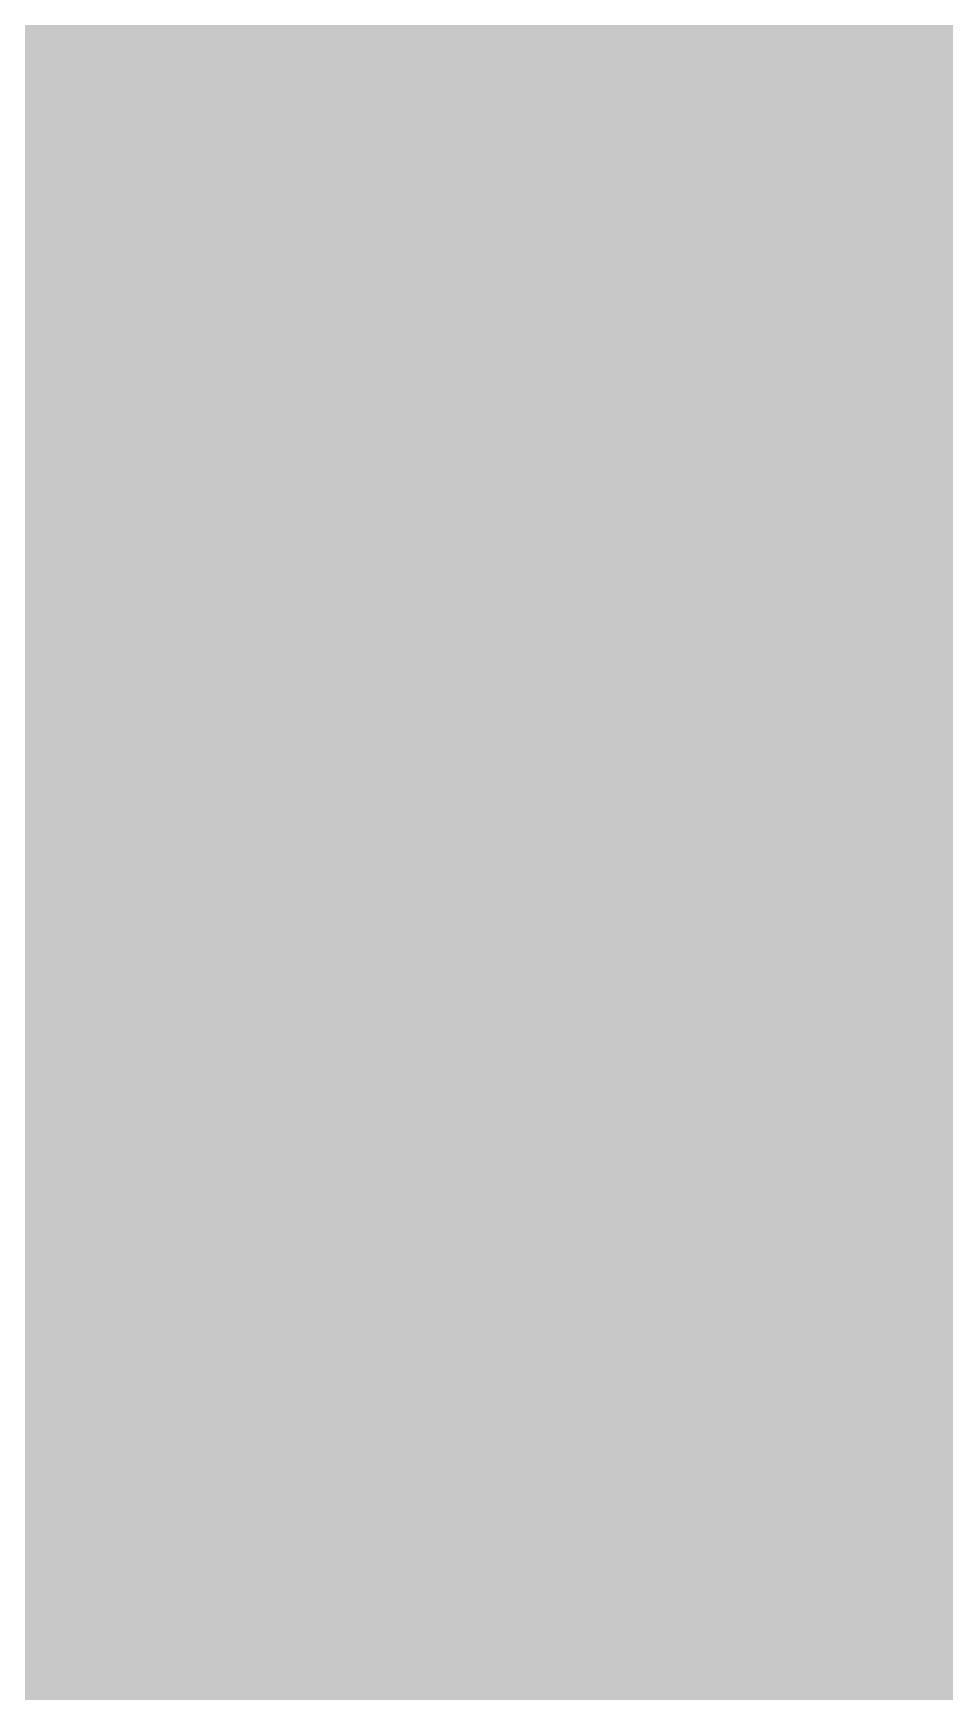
# Model space of a CAD drawing. Header units: millimetres. Extents: x 45.53 to 47.16, y 2.26 to 4.42.
# Drawn here: x 46.6424 to 46.7541, y 3.3477 to 3.5509 of the extents above; entities that cross this region are included whole.
import ezdxf

# ---------------------------------------------------------------- set-up
doc = ezdxf.new("R2010")
doc.units = ezdxf.units.MM
doc.header["$MEASUREMENT"] = 0
for name, color, linetype in [('BottomLayer', 5, 'Continuous'), ('BottomPaste', 16, 'Continuous'), ('BottomSolder', 6, 'Continuous'), ('MultiLayer', 9, 'Continuous'), ('TopLayer', 1, 'Continuous'), ('TopOverlay', 2, 'Continuous'), ('TopPaste', 8, 'Continuous'), ('TopSolder', 216, 'Continuous'), ('ViaHoleLayer', 16, 'Continuous')]:
    doc.layers.add(name, color=color, linetype=linetype)

# ---------------------------------------------------------------- blocks, each defined once
blk = doc.blocks.new('CAP_0201_2')
at = {"layer": 'TopLayer'}
for points in [[(-0.01772, -0.00591), (-0.00591, -0.00591), (-0.01772, 0.00591), (-0.00591, 0.00591)], [(0.00591, -0.00591), (0.01772, -0.00591), (0.00591, 0.00591), (0.01772, 0.00591)]]:
    blk.add_solid(points, dxfattribs=at)
at = {"layer": 'TopOverlay', "const_width": 0.005}
for points in [[(-0.021, 0.009), (-0.008, 0.009)], [(-0.021, -0.009), (-0.021, 0.009)], [(0.008, 0.009), (0.021, 0.009)], [(0.021, -0.009), (0.021, 0.009)], [(-0.021, -0.009), (-0.008, -0.009)], [(0.008, -0.009), (0.021, -0.009)]]:
    blk.add_lwpolyline(points, dxfattribs=at)
at = {"layer": 'TopOverlay', "const_width": 0.0025}
for points in [[(-0.02225, 0.009, 1), (-0.01975, 0.009, 1)], [(-0.02225, 0.009, 1), (-0.01975, 0.009, 1)], [(-0.00925, 0.009, 1), (-0.00675, 0.009, 1)], [(0.00675, 0.009, 1), (0.00925, 0.009, 1)], [(0.01975, 0.009, 1), (0.02225, 0.009, 1)], [(0.01975, 0.009, 1), (0.02225, 0.009, 1)], [(-0.02225, -0.009, 1), (-0.01975, -0.009, 1)], [(-0.02225, -0.009, 1), (-0.01975, -0.009, 1)], [(-0.00925, -0.009, 1), (-0.00675, -0.009, 1)], [(0.00675, -0.009, 1), (0.00925, -0.009, 1)], [(0.01975, -0.009, 1), (0.02225, -0.009, 1)], [(0.01975, -0.009, 1), (0.02225, -0.009, 1)]]:
    blk.add_lwpolyline(points, format="xyb", close=True, dxfattribs=at)
at = {"layer": 'TopPaste'}
for points in [[(-0.01772, -0.00591), (-0.00591, -0.00591), (-0.01772, 0.00591), (-0.00591, 0.00591)], [(0.00591, -0.00591), (0.01772, -0.00591), (0.00591, 0.00591), (0.01772, 0.00591)]]:
    blk.add_solid(points, dxfattribs=at)
at = {"layer": 'TopSolder'}
for points in [[(-0.01988, -0.00807), (-0.00374, -0.00807), (-0.01988, 0.00807), (-0.00374, 0.00807)], [(0.00374, -0.00807), (0.01988, -0.00807), (0.00374, 0.00807), (0.01988, 0.00807)]]:
    blk.add_solid(points, dxfattribs=at)
blk = doc.blocks.new('S______B______13')
at = {"layer": 'TopLayer'}
for points in [[(-0.015, -0.0175), (-0.015, 0.0175), (-0.045, -0.0175), (-0.045, 0.0175)], [(0.045, -0.0175), (0.045, 0.0175), (0.015, -0.0175), (0.015, 0.0175)]]:
    blk.add_solid(points, dxfattribs=at)
at = {"layer": 'TopOverlay', "const_width": 0.005}
for points in [[(-0.05, 0.022), (-0.05, -0.022)], [(-0.05, 0.022), (0.05, 0.022)], [(0.05, 0.022), (0.05, -0.022)], [(-0.05, -0.022), (0.05, -0.022)]]:
    blk.add_lwpolyline(points, dxfattribs=at)
at = {"layer": 'TopOverlay', "const_width": 0.0025}
for points in [[(-0.05125, 0.022, 1), (-0.04875, 0.022, 1)], [(-0.05125, 0.022, 1), (-0.04875, 0.022, 1)], [(0.04875, 0.022, 1), (0.05125, 0.022, 1)], [(0.04875, 0.022, 1), (0.05125, 0.022, 1)], [(-0.05125, -0.022, 1), (-0.04875, -0.022, 1)], [(-0.05125, -0.022, 1), (-0.04875, -0.022, 1)], [(0.04875, -0.022, 1), (0.05125, -0.022, 1)], [(0.04875, -0.022, 1), (0.05125, -0.022, 1)]]:
    blk.add_lwpolyline(points, format="xyb", close=True, dxfattribs=at)
at = {"layer": 'TopPaste'}
for points in [[(-0.015, -0.0175), (-0.015, 0.0175), (-0.045, -0.0175), (-0.045, 0.0175)], [(0.045, -0.0175), (0.045, 0.0175), (0.015, -0.0175), (0.015, 0.0175)]]:
    blk.add_solid(points, dxfattribs=at)
at = {"layer": 'TopSolder'}
for points in [[(-0.011, -0.0215), (-0.011, 0.0215), (-0.049, -0.0215), (-0.049, 0.0215)], [(0.049, -0.0215), (0.049, 0.0215), (0.011, -0.0215), (0.011, 0.0215)]]:
    blk.add_solid(points, dxfattribs=at)
blk = doc.blocks.new('48_SMD_M______B_15')
at = {"layer": 'BottomLayer'}
for points in [[(-0.1063, -0.1063), (0.1063, -0.1063), (-0.1063, 0.1063), (0.1063, 0.1063)], [(-0.01673, -0.11929), (-0.01673, -0.1378), (-0.00295, -0.11929), (-0.00295, -0.1378)], [(0.00295, -0.11929), (0.00295, -0.1378), (0.01673, -0.11929), (0.01673, -0.1378)], [(0.02264, -0.11929), (0.02264, -0.1378), (0.03642, -0.11929), (0.03642, -0.1378)]]:
    blk.add_solid(points, dxfattribs=at)
at = {"layer": 'BottomPaste'}
for points in [[(-0.01673, -0.11929), (-0.01673, -0.1378), (-0.00295, -0.11929), (-0.00295, -0.1378)], [(0.00295, -0.11929), (0.00295, -0.1378), (0.01673, -0.11929), (0.01673, -0.1378)], [(0.02264, -0.11929), (0.02264, -0.1378), (0.03642, -0.11929), (0.03642, -0.1378)]]:
    blk.add_solid(points, dxfattribs=at)
at = {"layer": 'BottomSolder'}
for points in [[(-0.1103, -0.1103), (0.1103, -0.1103), (-0.1103, 0.1103), (0.1103, 0.1103)], [(-0.04042, -0.11529), (-0.04042, -0.1418), (-0.01864, -0.11529), (-0.01864, -0.1418)], [(-0.02073, -0.11529), (-0.02073, -0.1418), (0.00105, -0.11529), (0.00105, -0.1418)], [(-0.00105, -0.11529), (-0.00105, -0.1418), (0.02073, -0.11529), (0.02073, -0.1418)], [(0.01864, -0.11529), (0.01864, -0.1418), (0.04042, -0.11529), (0.04042, -0.1418)]]:
    blk.add_solid(points, dxfattribs=at)
blk = doc.blocks.new('U_FL_R_SMT_1_80__24')
at = {"layer": 'TopLayer'}
blk.add_solid([(0.03701, -0.00295), (0.07913, -0.00295), (0.03701, 0.08366), (0.07913, 0.08366)], dxfattribs=at)
at = {"layer": 'TopOverlay', "const_width": 0.005}
blk.add_lwpolyline([(0.058, 0.097), (-0.055, 0.097)], dxfattribs=at)
at = {"layer": 'TopOverlay', "const_width": 0.0025}
blk.add_lwpolyline([(0.05675, 0.097, 1), (0.05925, 0.097, 1)], format="xyb", close=True, dxfattribs=at)
at = {"layer": 'TopPaste'}
blk.add_solid([(0.03701, -0.00295), (0.07913, -0.00295), (0.03701, 0.08366), (0.07913, 0.08366)], dxfattribs=at)
at = {"layer": 'TopSolder'}
blk.add_solid([(0.03301, -0.00695), (0.08313, -0.00695), (0.03301, 0.08766), (0.08313, 0.08766)], dxfattribs=at)
blk = doc.blocks.new('CAP_0201_33')
at = {"layer": 'TopLayer'}
for points in [[(-0.01772, -0.00591), (-0.00591, -0.00591), (-0.01772, 0.00591), (-0.00591, 0.00591)], [(0.00591, -0.00591), (0.01772, -0.00591), (0.00591, 0.00591), (0.01772, 0.00591)]]:
    blk.add_solid(points, dxfattribs=at)
at = {"layer": 'TopOverlay', "const_width": 0.005}
for points in [[(-0.021, 0.009), (-0.021, -0.009)], [(-0.008, 0.009), (-0.021, 0.009)], [(0.021, 0.009), (0.008, 0.009)], [(0.021, 0.009), (0.021, -0.009)], [(-0.008, -0.009), (-0.021, -0.009)], [(0.021, -0.009), (0.008, -0.009)]]:
    blk.add_lwpolyline(points, dxfattribs=at)
at = {"layer": 'TopOverlay', "const_width": 0.0025}
for points in [[(-0.02225, 0.009, 1), (-0.01975, 0.009, 1)], [(-0.02225, 0.009, 1), (-0.01975, 0.009, 1)], [(-0.00925, 0.009, 1), (-0.00675, 0.009, 1)], [(0.00675, 0.009, 1), (0.00925, 0.009, 1)], [(0.01975, 0.009, 1), (0.02225, 0.009, 1)], [(0.01975, 0.009, 1), (0.02225, 0.009, 1)], [(-0.02225, -0.009, 1), (-0.01975, -0.009, 1)], [(-0.02225, -0.009, 1), (-0.01975, -0.009, 1)], [(-0.00925, -0.009, 1), (-0.00675, -0.009, 1)], [(0.00675, -0.009, 1), (0.00925, -0.009, 1)], [(0.01975, -0.009, 1), (0.02225, -0.009, 1)], [(0.01975, -0.009, 1), (0.02225, -0.009, 1)]]:
    blk.add_lwpolyline(points, format="xyb", close=True, dxfattribs=at)
at = {"layer": 'TopPaste'}
for points in [[(-0.01772, -0.00591), (-0.00591, -0.00591), (-0.01772, 0.00591), (-0.00591, 0.00591)], [(0.00591, -0.00591), (0.01772, -0.00591), (0.00591, 0.00591), (0.01772, 0.00591)]]:
    blk.add_solid(points, dxfattribs=at)
at = {"layer": 'TopSolder'}
for points in [[(-0.01988, -0.00807), (-0.00374, -0.00807), (-0.01988, 0.00807), (-0.00374, 0.00807)], [(0.00374, -0.00807), (0.01988, -0.00807), (0.00374, 0.00807), (0.01988, 0.00807)]]:
    blk.add_solid(points, dxfattribs=at)

msp = doc.modelspace()

# ---------------------------------------------------------------- linework, layer by layer
at = {"layer": 'BottomLayer', "const_width": 0.012}
msp.add_lwpolyline([(46.63284, 3.59319), (46.65239, 3.54962)], dxfattribs=at)
at = {"layer": 'BottomLayer'}
for points, const_width in [([(46.64939, 3.54962, 1), (46.65539, 3.54962, 1)], 0.006), ([(46.73535, 3.509, 1), (46.74717, 3.509, 1)], 0.01181)]:
    msp.add_lwpolyline(points, format="xyb", close=True, dxfattribs=dict(at, const_width=const_width))
at = {"layer": 'BottomSolder', "const_width": 0.01581}
msp.add_lwpolyline([(46.73335, 3.509, 1), (46.74917, 3.509, 1)], format="xyb", close=True, dxfattribs=at)
at = {"layer": 'MultiLayer', "const_width": 0.01181}
msp.add_lwpolyline([(46.73535, 3.509, 1), (46.74717, 3.509, 1)], format="xyb", close=True, dxfattribs=at)
at = {"layer": 'TopLayer'}
for points, const_width in [([(46.6685, 3.508), (46.81926, 3.581)], 0.01), ([(46.6685, 3.508), (46.67805, 3.51263)], 0.01), ([(46.68461, 3.49914), (46.7153, 3.514)], 0.008), ([(46.62006, 3.49553), (46.65348, 3.51111)], 0.008), ([(46.62055, 3.43602), (46.65348, 3.51111)], 0.008), ([(46.63035, 3.42102), (46.6685, 3.508)], 0.01), ([(46.71945, 3.509), (46.74126, 3.509)], 0.01), ([(46.64218, 3.50584), (46.64843, 3.49958)], 0.008), ([(46.69865, 3.50593), (46.72382, 3.48076)], 0.008), ([(46.67456, 3.48448), (46.69354, 3.50346)], 0.008), ([(46.65247, 3.4341), (46.71744, 3.49907)], 0.008), ([(46.68001, 3.49691), (46.68461, 3.49914)], 0.008), ([(46.68001, 3.49691), (46.68459, 3.49912)], 0.008), ([(46.62289, 3.49684), (46.63981, 3.47992)], 0.008), ([(46.64658, 3.42068), (46.68001, 3.49691)], 0.008), ([(46.67982, 3.49647), (46.74144, 3.43486)], 0.008), ([(46.71877, 3.49392), (46.74311, 3.43051)], 0.008), ([(46.73507, 3.46262), (46.78484, 3.48172)], 0.01), ([(46.65237, 3.40571), (46.72482, 3.47817)], 0.008), ([(46.6712, 3.47681), (46.7243, 3.42372)], 0.008), ([(46.70547, 3.393), (46.87726, 3.455)], 0.025), ([(46.66258, 3.45715), (46.69955, 3.42018)], 0.008), ([(46.69236, 3.41742), (46.73266, 3.45773)], 0.008), ([(46.65395, 3.43749), (46.67911, 3.41234)], 0.008), ([(46.72842, 3.4252), (46.74051, 3.43729)], 0.008), ([(46.72093, 3.4225), (46.74311, 3.43051)], 0.008), ([(46.67228, 3.40971), (46.71896, 3.42763)], 0.008), ([(46.71896, 3.42763), (46.72093, 3.4225)], 0.008), ([(46.64658, 3.42068), (46.64822, 3.41648)], 0.008), ([(46.64826, 3.41639), (46.65359, 3.40254)], 0.008), ([(46.64919, 3.41397), (46.65867, 3.40449)], 0.008), ([(46.63426, 3.411), (46.64946, 3.3715)], 0.01), ([(46.73706, 3.38048), (46.8271, 3.41298)], 0.008), ([(46.67228, 3.40971), (46.69199, 3.35837)], 0.008), ([(46.65359, 3.40254), (46.66294, 3.40613)], 0.008), ([(46.66294, 3.40613), (46.68265, 3.35478)], 0.008), ([(46.66797, 3.39304), (46.67571, 3.40077)], 0.008), ([(46.66663, 3.39653), (46.68401, 3.37915)], 0.008), ([(46.68375, 3.35289), (46.76146, 3.38272)], 0.008), ([(46.73795, 3.37816), (46.74208, 3.38229)], 0.008), ([(46.73795, 3.37816), (46.74208, 3.38229)], 0.008), ([(46.73867, 3.38106), (46.74379, 3.37594)], 0.008), ([(46.67582, 3.3726), (46.68356, 3.38034)], 0.008), ([(46.73706, 3.38048), (46.73867, 3.37629)], 0.008), ([(46.73446, 3.37467), (46.73795, 3.37816)], 0.008), ([(46.73446, 3.37467), (46.73795, 3.37816)], 0.008), ([(46.69199, 3.35837), (46.73867, 3.37629)], 0.008), ([(46.7307, 3.37091), (46.73446, 3.37467)], 0.008), ([(46.7307, 3.37091), (46.73446, 3.37467)], 0.008), ([(46.68479, 3.35329), (46.6914, 3.3599)], 0.008), ([(46.63597, 3.33687), (46.68265, 3.35478)], 0.008), ([(46.6205, 3.32861), (46.68375, 3.35289)], 0.008), ([(46.62598, 3.33071), (46.68375, 3.35289)], 0.008)]:
    msp.add_lwpolyline(points, dxfattribs=dict(at, const_width=const_width))
for points, const_width in [([(46.73535, 3.509, 1), (46.74717, 3.509, 1)], 0.01181), ([(46.67555, 3.51263, 1), (46.68055, 3.51263, 1)], 0.005), ([(46.7133, 3.514, 1), (46.7173, 3.514, 1)], 0.004), ([(46.71374, 3.51286, 1), (46.71774, 3.51286, 1)], 0.004), ([(46.65148, 3.51111, 1), (46.65548, 3.51111, 1)], 0.004), ([(46.65148, 3.51111, 1), (46.65548, 3.51111, 1)], 0.004), ([(46.666, 3.508, 1), (46.671, 3.508, 1)], 0.005), ([(46.666, 3.508, 1), (46.671, 3.508, 1)], 0.005), ([(46.666, 3.508, 1), (46.671, 3.508, 1)], 0.005), ([(46.71695, 3.509, 1), (46.72195, 3.509, 1)], 0.005), ([(46.73876, 3.509, 1), (46.74376, 3.509, 1)], 0.005), ([(46.64018, 3.50584, 1), (46.64418, 3.50584, 1)], 0.004), ([(46.69665, 3.50593, 1), (46.70065, 3.50593, 1)], 0.004), ([(46.69154, 3.50346, 1), (46.69554, 3.50346, 1)], 0.004), ([(46.64643, 3.49958, 1), (46.65043, 3.49958, 1)], 0.004), ([(46.68259, 3.49912, 1), (46.68659, 3.49912, 1)], 0.004), ([(46.68261, 3.49914, 1), (46.68661, 3.49914, 1)], 0.004), ([(46.68261, 3.49914, 1), (46.68661, 3.49914, 1)], 0.004), ([(46.71544, 3.49907, 1), (46.71944, 3.49907, 1)], 0.004), ([(46.67801, 3.49691, 1), (46.68201, 3.49691, 1)], 0.004), ([(46.67801, 3.49691, 1), (46.68201, 3.49691, 1)], 0.004), ([(46.67801, 3.49691, 1), (46.68201, 3.49691, 1)], 0.004), ([(46.67782, 3.49647, 1), (46.68182, 3.49647, 1)], 0.004), ([(46.71677, 3.49392, 1), (46.72077, 3.49392, 1)], 0.004), ([(46.71798, 3.49439, 1), (46.72198, 3.49439, 1)], 0.004), ([(46.67256, 3.48448, 1), (46.67656, 3.48448, 1)], 0.004), ([(46.72182, 3.48076, 1), (46.72582, 3.48076, 1)], 0.004), ([(46.63781, 3.47992, 1), (46.64181, 3.47992, 1)], 0.004), ([(46.6692, 3.47681, 1), (46.6732, 3.47681, 1)], 0.004), ([(46.72282, 3.47817, 1), (46.72682, 3.47817, 1)], 0.004), ([(46.73257, 3.46262, 1), (46.73757, 3.46262, 1)], 0.005), ([(46.66058, 3.45715, 1), (46.66458, 3.45715, 1)], 0.004), ([(46.73066, 3.45773, 1), (46.73466, 3.45773, 1)], 0.004), ([(46.65195, 3.43749, 1), (46.65595, 3.43749, 1)], 0.004), ([(46.73851, 3.43729, 1), (46.74251, 3.43729, 1)], 0.004), ([(46.65047, 3.4341, 1), (46.65447, 3.4341, 1)], 0.004), ([(46.73944, 3.43486, 1), (46.74344, 3.43486, 1)], 0.004), ([(46.74111, 3.43051, 1), (46.74511, 3.43051, 1)], 0.004), ([(46.74111, 3.43051, 1), (46.74511, 3.43051, 1)], 0.004), ([(46.71696, 3.42763, 1), (46.72096, 3.42763, 1)], 0.004), ([(46.71696, 3.42763, 1), (46.72096, 3.42763, 1)], 0.004), ([(46.7223, 3.42372, 1), (46.7263, 3.42372, 1)], 0.004), ([(46.72642, 3.4252, 1), (46.73042, 3.4252, 1)], 0.004), ([(46.71893, 3.4225, 1), (46.72293, 3.4225, 1)], 0.004), ([(46.71893, 3.4225, 1), (46.72293, 3.4225, 1)], 0.004), ([(46.64458, 3.42068, 1), (46.64858, 3.42068, 1)], 0.004), ([(46.64458, 3.42068, 1), (46.64858, 3.42068, 1)], 0.004), ([(46.69755, 3.42018, 1), (46.70155, 3.42018, 1)], 0.004), ([(46.69036, 3.41742, 1), (46.69436, 3.41742, 1)], 0.004), ([(46.64622, 3.41648, 1), (46.65022, 3.41648, 1)], 0.004), ([(46.64626, 3.41639, 1), (46.65026, 3.41639, 1)], 0.004), ([(46.64719, 3.41397, 1), (46.65119, 3.41397, 1)], 0.004), ([(46.67711, 3.41234, 1), (46.68111, 3.41234, 1)], 0.004), ([(46.67028, 3.40971, 1), (46.67428, 3.40971, 1)], 0.004), ([(46.67028, 3.40971, 1), (46.67428, 3.40971, 1)], 0.004), ([(46.65037, 3.40571, 1), (46.65437, 3.40571, 1)], 0.004), ([(46.66094, 3.40613, 1), (46.66494, 3.40613, 1)], 0.004), ([(46.66094, 3.40613, 1), (46.66494, 3.40613, 1)], 0.004), ([(46.65667, 3.40449, 1), (46.66067, 3.40449, 1)], 0.004), ([(46.65159, 3.40254, 1), (46.65559, 3.40254, 1)], 0.004), ([(46.65159, 3.40254, 1), (46.65559, 3.40254, 1)], 0.004), ([(46.69922, 3.393, 1), (46.71172, 3.393, 1)], 0.0125), ([(46.67371, 3.40077, 1), (46.67771, 3.40077, 1)], 0.004), ([(46.66463, 3.39653, 1), (46.66863, 3.39653, 1)], 0.004), ([(46.66597, 3.39304, 1), (46.66997, 3.39304, 1)], 0.004), ([(46.73667, 3.38106, 1), (46.74067, 3.38106, 1)], 0.004), ([(46.74008, 3.38229, 1), (46.74408, 3.38229, 1)], 0.004), ([(46.74008, 3.38229, 1), (46.74408, 3.38229, 1)], 0.004), ([(46.68156, 3.38034, 1), (46.68556, 3.38034, 1)], 0.004), ([(46.68201, 3.37915, 1), (46.68601, 3.37915, 1)], 0.004), ([(46.73506, 3.38048, 1), (46.73906, 3.38048, 1)], 0.004), ([(46.73506, 3.38048, 1), (46.73906, 3.38048, 1)], 0.004), ([(46.73595, 3.37816, 1), (46.73995, 3.37816, 1)], 0.004), ([(46.73595, 3.37816, 1), (46.73995, 3.37816, 1)], 0.004), ([(46.73595, 3.37816, 1), (46.73995, 3.37816, 1)], 0.004), ([(46.73595, 3.37816, 1), (46.73995, 3.37816, 1)], 0.004), ([(46.73667, 3.37629, 1), (46.74067, 3.37629, 1)], 0.004), ([(46.73667, 3.37629, 1), (46.74067, 3.37629, 1)], 0.004), ([(46.74179, 3.37594, 1), (46.74579, 3.37594, 1)], 0.004), ([(46.73246, 3.37467, 1), (46.73646, 3.37467, 1)], 0.004), ([(46.73246, 3.37467, 1), (46.73646, 3.37467, 1)], 0.004), ([(46.73246, 3.37467, 1), (46.73646, 3.37467, 1)], 0.004), ([(46.73246, 3.37467, 1), (46.73646, 3.37467, 1)], 0.004), ([(46.64696, 3.3715, 1), (46.65196, 3.3715, 1)], 0.005), ([(46.67382, 3.3726, 1), (46.67782, 3.3726, 1)], 0.004), ([(46.7287, 3.37091, 1), (46.7327, 3.37091, 1)], 0.004), ([(46.7287, 3.37091, 1), (46.7327, 3.37091, 1)], 0.004), ([(46.6894, 3.3599, 1), (46.6934, 3.3599, 1)], 0.004), ([(46.68999, 3.35837, 1), (46.69399, 3.35837, 1)], 0.004), ([(46.68999, 3.35837, 1), (46.69399, 3.35837, 1)], 0.004), ([(46.68065, 3.35478, 1), (46.68465, 3.35478, 1)], 0.004), ([(46.68065, 3.35478, 1), (46.68465, 3.35478, 1)], 0.004), ([(46.68175, 3.35289, 1), (46.68575, 3.35289, 1)], 0.004), ([(46.68175, 3.35289, 1), (46.68575, 3.35289, 1)], 0.004), ([(46.68175, 3.35289, 1), (46.68575, 3.35289, 1)], 0.004), ([(46.68279, 3.35329, 1), (46.68679, 3.35329, 1)], 0.004)]:
    msp.add_lwpolyline(points, format="xyb", close=True, dxfattribs=dict(at, const_width=const_width))
at = {"layer": 'TopLayer', "const_width": 0.008}
msp.add_lwpolyline([(46.71998, 3.49439, -0.190251), (46.71574, 3.51286)], format="xyb", dxfattribs=at)
at = {"layer": 'TopLayer'}
for points in [[(46.54072, 3.49771), (46.80747, 3.62209), (46.52149, 3.53895), (46.78824, 3.66334)], [(46.56338, 3.48013), (46.7824, 3.58226), (46.55733, 3.4931), (46.77635, 3.59524)], [(46.81139, 3.49436), (46.79344, 3.54112), (46.74355, 3.46832), (46.7256, 3.51508)], [(46.87534, 3.36877), (46.85963, 3.40969), (46.65461, 3.28404), (46.6389, 3.32496)]]:
    msp.add_solid(points, dxfattribs=at)
at = {"layer": 'TopSolder', "const_width": 0.01581}
msp.add_lwpolyline([(46.73335, 3.509, 1), (46.74917, 3.509, 1)], format="xyb", close=True, dxfattribs=at)
at = {"layer": 'ViaHoleLayer', "const_width": 0.00591}
msp.add_lwpolyline([(46.73831, 3.509, 1), (46.74421, 3.509, 1)], format="xyb", close=True, dxfattribs=at)

# ---------------------------------------------------------------- block references
for name, p, rotation in [('48_SMD_M______B_15', (46.71664, 3.43428), 205), ('CAP_0201_2', (46.67127, 3.5517), 295.0000000000001), ('U_FL_R_SMT_1_80__24', (46.84332, 3.44197), 111), ('S______B______13', (46.67747, 3.38225), 21), ('CAP_0201_33', (46.75926, 3.3233), 111)]:
    msp.add_blockref(name, p, dxfattribs=dict(rotation=rotation))

doc.saveas('drawing.dxf')
